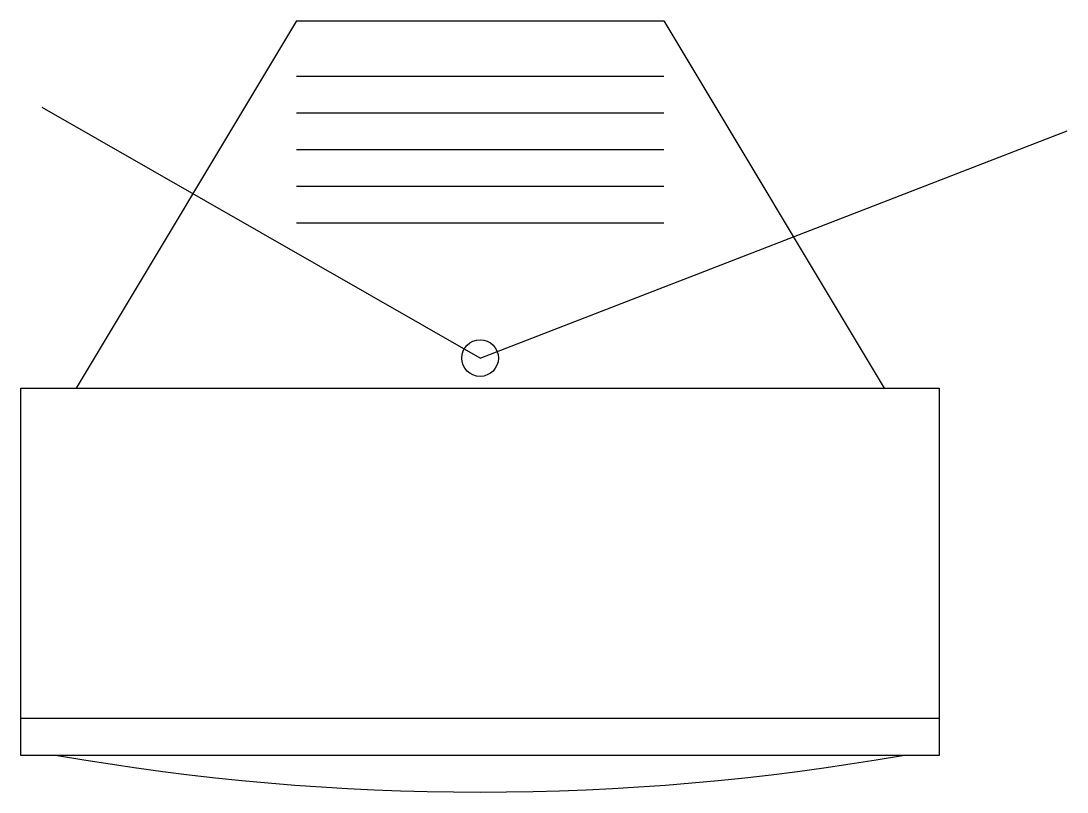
# Model space of a CAD drawing. Extents: x 2492.889 to 2493.459, y 1422.885 to 1423.305.
import ezdxf

# ---------------------------------------------------------------- set-up
doc = ezdxf.new("R2010")
doc.units = 0
doc.layers.get('0').update_dxf_attribs({"linetype": 'CONTINUOUS'})

msp = doc.modelspace()

# ---------------------------------------------------------------- linework, layer by layer
at = {"color": 0}
for p, q in [((2493.03894, 1423.30477), (2492.91894, 1423.10477)), ((2493.03894, 1423.30477), (2493.23894, 1423.30477)), ((2493.23894, 1423.30477), (2493.35894, 1423.10477)), ((2493.03894, 1423.27477), (2493.23894, 1423.27477)), ((2493.13894, 1423.12116), (2492.90049, 1423.25755)), ((2493.03894, 1423.25477), (2493.23894, 1423.25477)), ((2493.13894, 1423.12116), (2493.45856, 1423.24487)), ((2493.03894, 1423.23477), (2493.23894, 1423.23477)), ((2493.03894, 1423.21477), (2493.23894, 1423.21477)), ((2493.03894, 1423.19477), (2493.23894, 1423.19477)), ((2492.88894, 1422.90477), (2492.88894, 1423.10477)), ((2492.88894, 1423.10477), (2493.38894, 1423.10477)), ((2493.38894, 1423.10477), (2493.38894, 1422.90477)), ((2493.38894, 1422.92477), (2492.88894, 1422.92477)), ((2493.38894, 1422.90477), (2492.88894, 1422.90477))]:
    msp.add_line(p, q, dxfattribs=at)
msp.add_circle((2493.13894, 1423.12116), 0.01, dxfattribs=at)
msp.add_arc((2493.13894, 1424.21727), 1.3325, 260.06052, 279.93948, dxfattribs=at)

doc.saveas('drawing.dxf')
